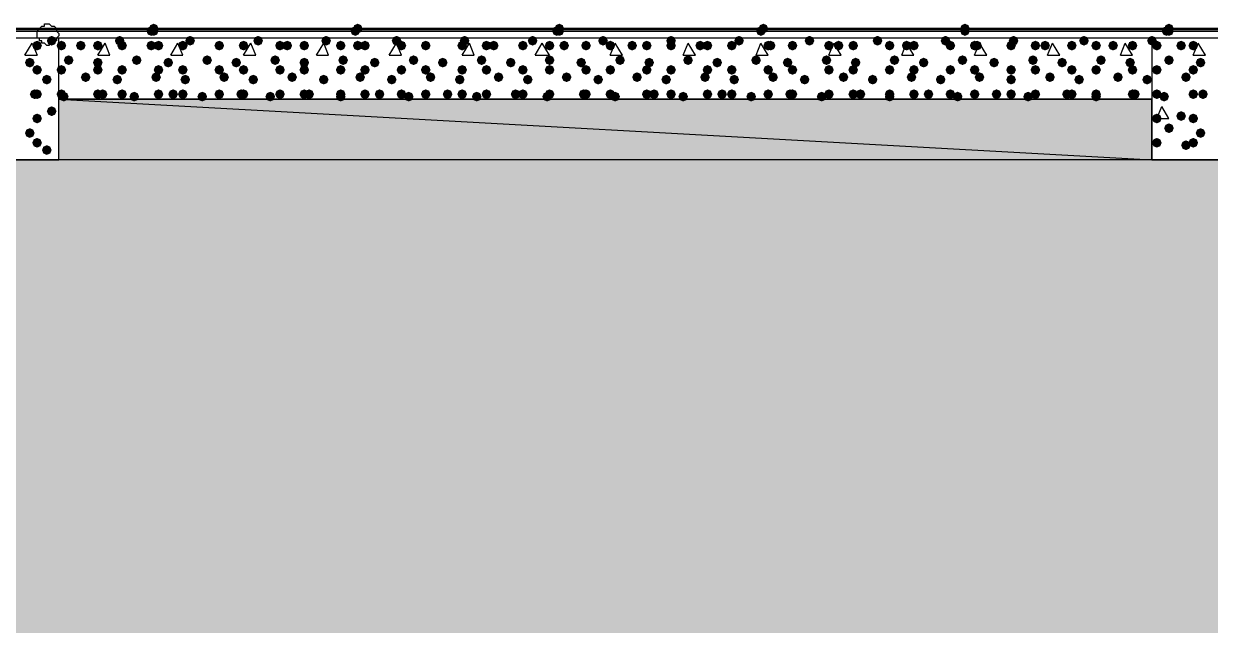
# Model space of a CAD drawing. Header units: millimetres. Extents: x 0 to 420, y 0 to 297.
# Drawn here: x 238.7 to 259.38, y 217.7 to 228.18 of the extents above; entities that cross this region are included whole.
import ezdxf

# ---------------------------------------------------------------- set-up
doc = ezdxf.new("R2010")
doc.units = ezdxf.units.MM
doc.layers.get('0').update_dxf_attribs({"linetype": 'CONTINUOUS'})

msp = doc.modelspace()

# ---------------------------------------------------------------- hatches: boundary and pattern name
at = {"true_color": 0x0000fe}
for points in [[(241.003667, 228.049667), (240.978796, 227.989871), (240.919, 227.965), (240.859204, 227.989871), (240.834333, 228.049667), (240.859204, 228.109462), (240.919, 228.134333), (240.978796, 228.109463)], [(241.003667, 228.049667), (240.978796, 227.989871), (240.919, 227.965), (240.859204, 227.989871), (240.834333, 228.049667), (240.859204, 228.109462), (240.919, 228.134333), (240.978796, 228.109463)], [(241.046, 228.092), (241.021129, 228.032204), (240.961333, 228.007333), (240.901538, 228.032204), (240.876667, 228.092), (240.901537, 228.151796), (240.961333, 228.176667), (241.021129, 228.151796)], [(241.046, 228.049667), (241.021129, 227.989871), (240.961333, 227.965), (240.901538, 227.989871), (240.876667, 228.049667), (240.901537, 228.109462), (240.961333, 228.134333), (241.021129, 228.109463)], [(244.559667, 228.049667), (244.534796, 227.989871), (244.475, 227.965), (244.415204, 227.989871), (244.390333, 228.049667), (244.415204, 228.109462), (244.475, 228.134333), (244.534796, 228.109463)], [(244.559667, 228.049667), (244.534796, 227.989871), (244.475, 227.965), (244.415204, 227.989871), (244.390333, 228.049667), (244.415204, 228.109462), (244.475, 228.134333), (244.534796, 228.109463)], [(244.559667, 228.049667), (244.534796, 227.989871), (244.475, 227.965), (244.415204, 227.989871), (244.390333, 228.049667), (244.415204, 228.109462), (244.475, 228.134333), (244.534796, 228.109463)], [(244.602, 228.092), (244.577129, 228.032204), (244.517333, 228.007333), (244.457538, 228.032204), (244.432667, 228.092), (244.457537, 228.151796), (244.517333, 228.176667), (244.577129, 228.151796)], [(248.073333, 228.049667), (248.048462, 227.989871), (247.988667, 227.965), (247.928871, 227.989871), (247.904, 228.049667), (247.928871, 228.109462), (247.988667, 228.134333), (248.048462, 228.109463)], [(248.115667, 228.092), (248.090796, 228.032204), (248.031, 228.007333), (247.971204, 228.032204), (247.946333, 228.092), (247.971204, 228.151796), (248.031, 228.176667), (248.090796, 228.151796)], [(248.115667, 228.049667), (248.090796, 227.989871), (248.031, 227.965), (247.971204, 227.989871), (247.946333, 228.049667), (247.971204, 228.109462), (248.031, 228.134333), (248.090796, 228.109463)], [(248.115667, 228.049667), (248.090796, 227.989871), (248.031, 227.965), (247.971204, 227.989871), (247.946333, 228.049667), (247.971204, 228.109462), (248.031, 228.134333), (248.090796, 228.109463)], [(251.629333, 228.049667), (251.604463, 227.989871), (251.544667, 227.965), (251.484871, 227.989871), (251.46, 228.049667), (251.484871, 228.109462), (251.544667, 228.134333), (251.604462, 228.109463)], [(251.629333, 228.049667), (251.604463, 227.989871), (251.544667, 227.965), (251.484871, 227.989871), (251.46, 228.049667), (251.484871, 228.109462), (251.544667, 228.134333), (251.604462, 228.109463)], [(251.629333, 228.049667), (251.604463, 227.989871), (251.544667, 227.965), (251.484871, 227.989871), (251.46, 228.049667), (251.484871, 228.109462), (251.544667, 228.134333), (251.604462, 228.109463)], [(251.671667, 228.092), (251.646796, 228.032204), (251.587, 228.007333), (251.527204, 228.032204), (251.502333, 228.092), (251.527204, 228.151796), (251.587, 228.176667), (251.646796, 228.151796)], [(255.185333, 228.092), (255.160462, 228.032204), (255.100667, 228.007333), (255.040871, 228.032204), (255.016, 228.092), (255.040871, 228.151796), (255.100667, 228.176667), (255.160462, 228.151796)], [(255.185333, 228.049667), (255.160462, 227.989871), (255.100667, 227.965), (255.040871, 227.989871), (255.016, 228.049667), (255.040871, 228.109462), (255.100667, 228.134333), (255.160462, 228.109463)], [(255.185333, 228.049667), (255.160462, 227.989871), (255.100667, 227.965), (255.040871, 227.989871), (255.016, 228.049667), (255.040871, 228.109462), (255.100667, 228.134333), (255.160462, 228.109463)], [(255.185333, 228.049667), (255.160462, 227.989871), (255.100667, 227.965), (255.040871, 227.989871), (255.016, 228.049667), (255.040871, 228.109462), (255.100667, 228.134333), (255.160462, 228.109463)], [(258.699, 228.049667), (258.674129, 227.989871), (258.614333, 227.965), (258.554538, 227.989871), (258.529667, 228.049667), (258.554537, 228.109462), (258.614333, 228.134333), (258.674129, 228.109463)], [(258.699, 228.049667), (258.674129, 227.989871), (258.614333, 227.965), (258.554538, 227.989871), (258.529667, 228.049667), (258.554537, 228.109462), (258.614333, 228.134333), (258.674129, 228.109463)], [(258.741333, 228.092), (258.716462, 228.032204), (258.656667, 228.007333), (258.596871, 228.032204), (258.572, 228.092), (258.596871, 228.151796), (258.656667, 228.176667), (258.716462, 228.151796)], [(258.741333, 228.049667), (258.716462, 227.989871), (258.656667, 227.965), (258.596871, 227.989871), (258.572, 228.049667), (258.596871, 228.109462), (258.656667, 228.134333), (258.716462, 228.109463)]]:
    msp.add_hatch(color=0, dxfattribs=at).paths.add_polyline_path(points, flags=0)
at = {"true_color": 0x000007}
h = msp.add_hatch(color=0, dxfattribs=at)
h.paths.add_polyline_path([(32.215667, 228.049667), (380.661333, 228.049667)], flags=0)
h.paths.add_polyline_path([(380.661333, 228.049667), (32.215667, 228.049667)], flags=0)
for points in [[(239.268, 227.880333), (239.243129, 227.820537), (239.183333, 227.795667), (239.123538, 227.820537), (239.098667, 227.880333), (239.123537, 227.940129), (239.183333, 227.965), (239.243129, 227.940129)], [(239.014, 227.795667), (238.989129, 227.735871), (238.929333, 227.711), (238.869538, 227.735871), (238.844667, 227.795667), (238.869537, 227.855462), (238.929333, 227.880333), (238.989129, 227.855463)], [(258.529667, 227.795667), (258.504796, 227.735871), (258.445, 227.711), (258.385204, 227.735871), (258.360333, 227.795667), (258.385204, 227.855462), (258.445, 227.880333), (258.504796, 227.855463)], [(258.953, 227.795667), (258.928129, 227.735871), (258.868333, 227.711), (258.808538, 227.735871), (258.783667, 227.795667), (258.808537, 227.855462), (258.868333, 227.880333), (258.928129, 227.855463)], [(259.164667, 227.795667), (259.139796, 227.735871), (259.08, 227.711), (259.020204, 227.735871), (258.995333, 227.795667), (259.020204, 227.855462), (259.08, 227.880333), (259.139796, 227.855463)], [(238.887, 227.499333), (238.862129, 227.439537), (238.802333, 227.414667), (238.742538, 227.439537), (238.717667, 227.499333), (238.742537, 227.559129), (238.802333, 227.584), (238.862129, 227.559129)], [(258.741333, 227.541667), (258.716462, 227.481871), (258.656667, 227.457), (258.596871, 227.481871), (258.572, 227.541667), (258.596871, 227.601462), (258.656667, 227.626333), (258.716462, 227.601463)], [(259.291667, 227.499333), (259.266796, 227.439537), (259.207, 227.414667), (259.147204, 227.439537), (259.122333, 227.499333), (259.147204, 227.559129), (259.207, 227.584), (259.266796, 227.559129)], [(239.014, 227.372333), (238.989129, 227.312537), (238.929333, 227.287667), (238.869538, 227.312537), (238.844667, 227.372333), (238.869537, 227.432129), (238.929333, 227.457), (238.989129, 227.432129)], [(239.183333, 227.203), (239.158462, 227.143204), (239.098667, 227.118333), (239.038871, 227.143204), (239.014, 227.203), (239.038871, 227.262796), (239.098667, 227.287667), (239.158462, 227.262796)], [(258.529667, 227.372333), (258.504796, 227.312537), (258.445, 227.287667), (258.385204, 227.312537), (258.360333, 227.372333), (258.385204, 227.432129), (258.445, 227.457), (258.504796, 227.432129)], [(259.037667, 227.245333), (259.012796, 227.185537), (258.953, 227.160667), (258.893204, 227.185537), (258.868333, 227.245333), (258.893204, 227.305129), (258.953, 227.33), (259.012796, 227.305129)], [(259.164667, 227.372333), (259.139796, 227.312537), (259.08, 227.287667), (259.020204, 227.312537), (258.995333, 227.372333), (259.020204, 227.432129), (259.08, 227.457), (259.139796, 227.432129)], [(238.971667, 226.949), (238.946796, 226.889204), (238.887, 226.864333), (238.827204, 226.889204), (238.802333, 226.949), (238.827204, 227.008796), (238.887, 227.033667), (238.946796, 227.008796)], [(239.014, 226.949), (238.989129, 226.889204), (238.929333, 226.864333), (238.869538, 226.889204), (238.844667, 226.949), (238.869537, 227.008796), (238.929333, 227.033667), (238.989129, 227.008796)], [(258.529667, 226.949), (258.504796, 226.889204), (258.445, 226.864333), (258.385204, 226.889204), (258.360333, 226.949), (258.385204, 227.008796), (258.445, 227.033667), (258.504796, 227.008796)], [(258.656667, 226.906667), (258.631796, 226.846871), (258.572, 226.822), (258.512204, 226.846871), (258.487333, 226.906667), (258.512204, 226.966462), (258.572, 226.991333), (258.631796, 226.966463)], [(259.164667, 226.949), (259.139796, 226.889204), (259.08, 226.864333), (259.020204, 226.889204), (258.995333, 226.949), (259.020204, 227.008796), (259.08, 227.033667), (259.139796, 227.008796)], [(259.334, 226.949), (259.309129, 226.889204), (259.249333, 226.864333), (259.189538, 226.889204), (259.164667, 226.949), (259.189537, 227.008796), (259.249333, 227.033667), (259.309129, 227.008796)], [(239.268, 226.652667), (239.243129, 226.592871), (239.183333, 226.568), (239.123538, 226.592871), (239.098667, 226.652667), (239.123537, 226.712462), (239.183333, 226.737333), (239.243129, 226.712463)], [(258.953, 226.568), (258.928129, 226.508204), (258.868333, 226.483333), (258.808538, 226.508204), (258.783667, 226.568), (258.808537, 226.627796), (258.868333, 226.652667), (258.928129, 226.627796)], [(239.014, 226.525667), (238.989129, 226.465871), (238.929333, 226.441), (238.869538, 226.465871), (238.844667, 226.525667), (238.869537, 226.585462), (238.929333, 226.610333), (238.989129, 226.585463)], [(258.529667, 226.525667), (258.504796, 226.465871), (258.445, 226.441), (258.385204, 226.465871), (258.360333, 226.525667), (258.385204, 226.585462), (258.445, 226.610333), (258.504796, 226.585463)], [(259.164667, 226.525667), (259.139796, 226.465871), (259.08, 226.441), (259.020204, 226.465871), (258.995333, 226.525667), (259.020204, 226.585462), (259.08, 226.610333), (259.139796, 226.585463)], [(238.887, 226.271667), (238.862129, 226.211871), (238.802333, 226.187), (238.742538, 226.211871), (238.717667, 226.271667), (238.742537, 226.331462), (238.802333, 226.356333), (238.862129, 226.331463)], [(258.741333, 226.356333), (258.716462, 226.296537), (258.656667, 226.271667), (258.596871, 226.296537), (258.572, 226.356333), (258.596871, 226.416129), (258.656667, 226.441), (258.716462, 226.416129)], [(259.291667, 226.271667), (259.266796, 226.211871), (259.207, 226.187), (259.147204, 226.211871), (259.122333, 226.271667), (259.147204, 226.331462), (259.207, 226.356333), (259.266796, 226.331463)], [(239.014, 226.102333), (238.989129, 226.042537), (238.929333, 226.017667), (238.869538, 226.042537), (238.844667, 226.102333), (238.869537, 226.162129), (238.929333, 226.187), (238.989129, 226.162129)], [(239.183333, 225.975333), (239.158462, 225.915537), (239.098667, 225.890667), (239.038871, 225.915537), (239.014, 225.975333), (239.038871, 226.035129), (239.098667, 226.06), (239.158462, 226.035129)], [(258.529667, 226.102333), (258.504796, 226.042537), (258.445, 226.017667), (258.385204, 226.042537), (258.360333, 226.102333), (258.385204, 226.162129), (258.445, 226.187), (258.504796, 226.162129)], [(259.037667, 226.06), (259.012796, 226.000204), (258.953, 225.975333), (258.893204, 226.000204), (258.868333, 226.06), (258.893204, 226.119796), (258.953, 226.144667), (259.012796, 226.119796)], [(259.164667, 226.102333), (259.139796, 226.042537), (259.08, 226.017667), (259.020204, 226.042537), (258.995333, 226.102333), (259.020204, 226.162129), (259.08, 226.187), (259.139796, 226.162129)]]:
    msp.add_hatch(color=0, dxfattribs=at).paths.add_polyline_path(points, flags=0)
at = {"true_color": 0x000008}
for points in [[(240.453333, 227.880333), (240.428462, 227.820537), (240.368667, 227.795667), (240.308871, 227.820537), (240.284, 227.880333), (240.308871, 227.940129), (240.368667, 227.965), (240.428462, 227.940129)], [(241.681, 227.880333), (241.656129, 227.820537), (241.596333, 227.795667), (241.536538, 227.820537), (241.511667, 227.880333), (241.536537, 227.940129), (241.596333, 227.965), (241.656129, 227.940129)], [(242.866333, 227.880333), (242.841462, 227.820537), (242.781667, 227.795667), (242.721871, 227.820537), (242.697, 227.880333), (242.721871, 227.940129), (242.781667, 227.965), (242.841462, 227.940129)], [(244.051667, 227.880333), (244.026796, 227.820537), (243.967, 227.795667), (243.907204, 227.820537), (243.882333, 227.880333), (243.907204, 227.940129), (243.967, 227.965), (244.026796, 227.940129)], [(245.279333, 227.880333), (245.254462, 227.820537), (245.194667, 227.795667), (245.134871, 227.820537), (245.11, 227.880333), (245.134871, 227.940129), (245.194667, 227.965), (245.254462, 227.940129)], [(246.464667, 227.880333), (246.439796, 227.820537), (246.38, 227.795667), (246.320204, 227.820537), (246.295333, 227.880333), (246.320204, 227.940129), (246.38, 227.965), (246.439796, 227.940129)], [(247.65, 227.880333), (247.625129, 227.820537), (247.565333, 227.795667), (247.505538, 227.820537), (247.480667, 227.880333), (247.505537, 227.940129), (247.565333, 227.965), (247.625129, 227.940129)], [(248.877667, 227.880333), (248.852796, 227.820537), (248.793, 227.795667), (248.733204, 227.820537), (248.708333, 227.880333), (248.733204, 227.940129), (248.793, 227.965), (248.852796, 227.940129)], [(250.063, 227.880333), (250.038129, 227.820537), (249.978333, 227.795667), (249.918538, 227.820537), (249.893667, 227.880333), (249.918537, 227.940129), (249.978333, 227.965), (250.038129, 227.940129)], [(251.248333, 227.880333), (251.223462, 227.820537), (251.163667, 227.795667), (251.103871, 227.820537), (251.079, 227.880333), (251.103871, 227.940129), (251.163667, 227.965), (251.223462, 227.940129)], [(252.476, 227.880333), (252.451129, 227.820537), (252.391333, 227.795667), (252.331538, 227.820537), (252.306667, 227.880333), (252.331537, 227.940129), (252.391333, 227.965), (252.451129, 227.940129)], [(253.661333, 227.880333), (253.636462, 227.820537), (253.576667, 227.795667), (253.516871, 227.820537), (253.492, 227.880333), (253.516871, 227.940129), (253.576667, 227.965), (253.636462, 227.940129)], [(254.846667, 227.880333), (254.821796, 227.820537), (254.762, 227.795667), (254.702204, 227.820537), (254.677333, 227.880333), (254.702204, 227.940129), (254.762, 227.965), (254.821796, 227.940129)], [(256.032, 227.880333), (256.007129, 227.820537), (255.947333, 227.795667), (255.887538, 227.820537), (255.862667, 227.880333), (255.887537, 227.940129), (255.947333, 227.965), (256.007129, 227.940129)], [(257.259667, 227.880333), (257.234796, 227.820537), (257.175, 227.795667), (257.115204, 227.820537), (257.090333, 227.880333), (257.115204, 227.940129), (257.175, 227.965), (257.234796, 227.940129)], [(258.445, 227.880333), (258.420129, 227.820537), (258.360333, 227.795667), (258.300538, 227.820537), (258.275667, 227.880333), (258.300537, 227.940129), (258.360333, 227.965), (258.420129, 227.940129)], [(239.437333, 227.795667), (239.412463, 227.735871), (239.352667, 227.711), (239.292871, 227.735871), (239.268, 227.795667), (239.292871, 227.855462), (239.352667, 227.880333), (239.412462, 227.855463)], [(239.776, 227.795667), (239.751129, 227.735871), (239.691333, 227.711), (239.631538, 227.735871), (239.606667, 227.795667), (239.631537, 227.855462), (239.691333, 227.880333), (239.751129, 227.855463)], [(240.072333, 227.795667), (240.047462, 227.735871), (239.987667, 227.711), (239.927871, 227.735871), (239.903, 227.795667), (239.927871, 227.855462), (239.987667, 227.880333), (240.047462, 227.855463)], [(240.495667, 227.795667), (240.470796, 227.735871), (240.411, 227.711), (240.351204, 227.735871), (240.326333, 227.795667), (240.351204, 227.855462), (240.411, 227.880333), (240.470796, 227.855463)], [(241.003667, 227.795667), (240.978796, 227.735871), (240.919, 227.711), (240.859204, 227.735871), (240.834333, 227.795667), (240.859204, 227.855462), (240.919, 227.880333), (240.978796, 227.855463)], [(241.130667, 227.795667), (241.105796, 227.735871), (241.046, 227.711), (240.986204, 227.735871), (240.961333, 227.795667), (240.986204, 227.855462), (241.046, 227.880333), (241.105796, 227.855463)], [(241.554, 227.795667), (241.529129, 227.735871), (241.469333, 227.711), (241.409538, 227.735871), (241.384667, 227.795667), (241.409537, 227.855462), (241.469333, 227.880333), (241.529129, 227.855463)], [(242.189, 227.795667), (242.164129, 227.735871), (242.104333, 227.711), (242.044537, 227.735871), (242.019667, 227.795667), (242.044537, 227.855462), (242.104333, 227.880333), (242.164129, 227.855463)], [(242.189, 227.795667), (242.164129, 227.735871), (242.104333, 227.711), (242.044537, 227.735871), (242.019667, 227.795667), (242.044537, 227.855462), (242.104333, 227.880333), (242.164129, 227.855463)], [(242.612333, 227.795667), (242.587462, 227.735871), (242.527667, 227.711), (242.467871, 227.735871), (242.443, 227.795667), (242.467871, 227.855462), (242.527667, 227.880333), (242.587462, 227.855463)], [(243.247333, 227.795667), (243.222462, 227.735871), (243.162667, 227.711), (243.102871, 227.735871), (243.078, 227.795667), (243.102871, 227.855462), (243.162667, 227.880333), (243.222462, 227.855463)], [(243.374333, 227.795667), (243.349463, 227.735871), (243.289667, 227.711), (243.229871, 227.735871), (243.205, 227.795667), (243.229871, 227.855462), (243.289667, 227.880333), (243.349462, 227.855463)], [(243.670667, 227.795667), (243.645796, 227.735871), (243.586, 227.711), (243.526204, 227.735871), (243.501333, 227.795667), (243.526204, 227.855462), (243.586, 227.880333), (243.645796, 227.855463)], [(244.305667, 227.795667), (244.280796, 227.735871), (244.221, 227.711), (244.161204, 227.735871), (244.136333, 227.795667), (244.161204, 227.855462), (244.221, 227.880333), (244.280796, 227.855463)], [(244.602, 227.795667), (244.577129, 227.735871), (244.517333, 227.711), (244.457538, 227.735871), (244.432667, 227.795667), (244.457537, 227.855462), (244.517333, 227.880333), (244.577129, 227.855463)], [(244.729, 227.795667), (244.704129, 227.735871), (244.644333, 227.711), (244.584538, 227.735871), (244.559667, 227.795667), (244.584537, 227.855462), (244.644333, 227.880333), (244.704129, 227.855463)], [(245.364, 227.795667), (245.339129, 227.735871), (245.279333, 227.711), (245.219538, 227.735871), (245.194667, 227.795667), (245.219537, 227.855462), (245.279333, 227.880333), (245.339129, 227.855463)], [(245.787333, 227.795667), (245.762462, 227.735871), (245.702667, 227.711), (245.642871, 227.735871), (245.618, 227.795667), (245.642871, 227.855462), (245.702667, 227.880333), (245.762462, 227.855463)], [(245.787333, 227.795667), (245.762462, 227.735871), (245.702667, 227.711), (245.642871, 227.735871), (245.618, 227.795667), (245.642871, 227.855462), (245.702667, 227.880333), (245.762462, 227.855463)], [(246.422333, 227.795667), (246.397462, 227.735871), (246.337667, 227.711), (246.277871, 227.735871), (246.253, 227.795667), (246.277871, 227.855462), (246.337667, 227.880333), (246.397462, 227.855463)], [(246.845667, 227.795667), (246.820796, 227.735871), (246.761, 227.711), (246.701204, 227.735871), (246.676333, 227.795667), (246.701204, 227.855462), (246.761, 227.880333), (246.820796, 227.855463)], [(246.972667, 227.795667), (246.947796, 227.735871), (246.888, 227.711), (246.828204, 227.735871), (246.803333, 227.795667), (246.828204, 227.855462), (246.888, 227.880333), (246.947796, 227.855463)], [(247.480667, 227.795667), (247.455796, 227.735871), (247.396, 227.711), (247.336204, 227.735871), (247.311333, 227.795667), (247.336204, 227.855462), (247.396, 227.880333), (247.455796, 227.855463)], [(247.946333, 227.795667), (247.921462, 227.735871), (247.861667, 227.711), (247.801871, 227.735871), (247.777, 227.795667), (247.801871, 227.855462), (247.861667, 227.880333), (247.921462, 227.855463)], [(248.200333, 227.795667), (248.175462, 227.735871), (248.115667, 227.711), (248.055871, 227.735871), (248.031, 227.795667), (248.055871, 227.855462), (248.115667, 227.880333), (248.175462, 227.855463)], [(248.581333, 227.795667), (248.556462, 227.735871), (248.496667, 227.711), (248.436871, 227.735871), (248.412, 227.795667), (248.436871, 227.855462), (248.496667, 227.880333), (248.556462, 227.855463)], [(249.004667, 227.795667), (248.979796, 227.735871), (248.92, 227.711), (248.860204, 227.735871), (248.835333, 227.795667), (248.860204, 227.855462), (248.92, 227.880333), (248.979796, 227.855463)], [(249.385667, 227.795667), (249.360796, 227.735871), (249.301, 227.711), (249.241204, 227.735871), (249.216333, 227.795667), (249.241204, 227.855462), (249.301, 227.880333), (249.360796, 227.855463)], [(249.639667, 227.795667), (249.614796, 227.735871), (249.555, 227.711), (249.495204, 227.735871), (249.470333, 227.795667), (249.495204, 227.855462), (249.555, 227.880333), (249.614796, 227.855463)], [(250.063, 227.795667), (250.038129, 227.735871), (249.978333, 227.711), (249.918538, 227.735871), (249.893667, 227.795667), (249.918537, 227.855462), (249.978333, 227.880333), (250.038129, 227.855463)], [(250.571, 227.795667), (250.546129, 227.735871), (250.486333, 227.711), (250.426538, 227.735871), (250.401667, 227.795667), (250.426537, 227.855462), (250.486333, 227.880333), (250.546129, 227.855463)], [(250.698, 227.795667), (250.673129, 227.735871), (250.613333, 227.711), (250.553538, 227.735871), (250.528667, 227.795667), (250.553537, 227.855462), (250.613333, 227.880333), (250.673129, 227.855463)], [(251.121333, 227.795667), (251.096462, 227.735871), (251.036667, 227.711), (250.976871, 227.735871), (250.952, 227.795667), (250.976871, 227.855462), (251.036667, 227.880333), (251.096462, 227.855463)], [(251.756333, 227.795667), (251.731462, 227.735871), (251.671667, 227.711), (251.611871, 227.735871), (251.587, 227.795667), (251.611871, 227.855462), (251.671667, 227.880333), (251.731462, 227.855463)], [(251.798667, 227.795667), (251.773796, 227.735871), (251.714, 227.711), (251.654204, 227.735871), (251.629333, 227.795667), (251.654204, 227.855462), (251.714, 227.880333), (251.773796, 227.855463)], [(252.179667, 227.795667), (252.154796, 227.735871), (252.095, 227.711), (252.035204, 227.735871), (252.010333, 227.795667), (252.035204, 227.855462), (252.095, 227.880333), (252.154796, 227.855463)], [(252.814667, 227.795667), (252.789796, 227.735871), (252.73, 227.711), (252.670204, 227.735871), (252.645333, 227.795667), (252.670204, 227.855462), (252.73, 227.880333), (252.789796, 227.855463)], [(252.984, 227.795667), (252.959129, 227.735871), (252.899333, 227.711), (252.839538, 227.735871), (252.814667, 227.795667), (252.839537, 227.855462), (252.899333, 227.880333), (252.959129, 227.855463)], [(253.238, 227.795667), (253.213129, 227.735871), (253.153333, 227.711), (253.093538, 227.735871), (253.068667, 227.795667), (253.093537, 227.855462), (253.153333, 227.880333), (253.213129, 227.855463)], [(253.873, 227.795667), (253.848129, 227.735871), (253.788333, 227.711), (253.728538, 227.735871), (253.703667, 227.795667), (253.728537, 227.855462), (253.788333, 227.880333), (253.848129, 227.855463)], [(254.169333, 227.795667), (254.144463, 227.735871), (254.084667, 227.711), (254.024871, 227.735871), (254, 227.795667), (254.024871, 227.855462), (254.084667, 227.880333), (254.144462, 227.855463)], [(254.296333, 227.795667), (254.271462, 227.735871), (254.211667, 227.711), (254.151871, 227.735871), (254.127, 227.795667), (254.151871, 227.855462), (254.211667, 227.880333), (254.271462, 227.855463)], [(254.931333, 227.795667), (254.906462, 227.735871), (254.846667, 227.711), (254.786871, 227.735871), (254.762, 227.795667), (254.786871, 227.855462), (254.846667, 227.880333), (254.906462, 227.855463)], [(255.354667, 227.795667), (255.329796, 227.735871), (255.27, 227.711), (255.210204, 227.735871), (255.185333, 227.795667), (255.210204, 227.855462), (255.27, 227.880333), (255.329796, 227.855463)], [(255.397, 227.795667), (255.372129, 227.735871), (255.312333, 227.711), (255.252537, 227.735871), (255.227667, 227.795667), (255.252537, 227.855462), (255.312333, 227.880333), (255.372129, 227.855463)], [(255.989667, 227.795667), (255.964796, 227.735871), (255.905, 227.711), (255.845204, 227.735871), (255.820333, 227.795667), (255.845204, 227.855462), (255.905, 227.880333), (255.964796, 227.855463)], [(256.413, 227.795667), (256.388129, 227.735871), (256.328333, 227.711), (256.268537, 227.735871), (256.243667, 227.795667), (256.268537, 227.855462), (256.328333, 227.880333), (256.388129, 227.855463)], [(256.582333, 227.795667), (256.557462, 227.735871), (256.497667, 227.711), (256.437871, 227.735871), (256.413, 227.795667), (256.437871, 227.855462), (256.497667, 227.880333), (256.557462, 227.855463)], [(257.048, 227.795667), (257.023129, 227.735871), (256.963333, 227.711), (256.903537, 227.735871), (256.878667, 227.795667), (256.903537, 227.855462), (256.963333, 227.880333), (257.023129, 227.855463)], [(257.471333, 227.795667), (257.446462, 227.735871), (257.386667, 227.711), (257.326871, 227.735871), (257.302, 227.795667), (257.326871, 227.855462), (257.386667, 227.880333), (257.446462, 227.855463)], [(257.767667, 227.795667), (257.742796, 227.735871), (257.683, 227.711), (257.623204, 227.735871), (257.598333, 227.795667), (257.623204, 227.855462), (257.683, 227.880333), (257.742796, 227.855463)], [(258.106333, 227.795667), (258.081462, 227.735871), (258.021667, 227.711), (257.961871, 227.735871), (257.937, 227.795667), (257.961871, 227.855462), (258.021667, 227.880333), (258.081462, 227.855463)], [(239.564333, 227.541667), (239.539463, 227.481871), (239.479667, 227.457), (239.419871, 227.481871), (239.395, 227.541667), (239.419871, 227.601462), (239.479667, 227.626333), (239.539462, 227.601463)], [(240.072333, 227.499333), (240.047462, 227.439537), (239.987667, 227.414667), (239.927871, 227.439537), (239.903, 227.499333), (239.927871, 227.559129), (239.987667, 227.584), (240.047462, 227.559129)], [(240.749667, 227.541667), (240.724796, 227.481871), (240.665, 227.457), (240.605204, 227.481871), (240.580333, 227.541667), (240.605204, 227.601462), (240.665, 227.626333), (240.724796, 227.601463)], [(241.3, 227.499333), (241.275129, 227.439537), (241.215333, 227.414667), (241.155538, 227.439537), (241.130667, 227.499333), (241.155537, 227.559129), (241.215333, 227.584), (241.275129, 227.559129)], [(241.977333, 227.541667), (241.952462, 227.481871), (241.892667, 227.457), (241.832871, 227.481871), (241.808, 227.541667), (241.832871, 227.601462), (241.892667, 227.626333), (241.952462, 227.601463)], [(242.485333, 227.499333), (242.460462, 227.439537), (242.400667, 227.414667), (242.340871, 227.439537), (242.316, 227.499333), (242.340871, 227.559129), (242.400667, 227.584), (242.460462, 227.559129)], [(243.162667, 227.541667), (243.137796, 227.481871), (243.078, 227.457), (243.018204, 227.481871), (242.993333, 227.541667), (243.018204, 227.601462), (243.078, 227.626333), (243.137796, 227.601463)], [(243.670667, 227.499333), (243.645796, 227.439537), (243.586, 227.414667), (243.526204, 227.439537), (243.501333, 227.499333), (243.526204, 227.559129), (243.586, 227.584), (243.645796, 227.559129)], [(244.348, 227.541667), (244.323129, 227.481871), (244.263333, 227.457), (244.203537, 227.481871), (244.178667, 227.541667), (244.203537, 227.601462), (244.263333, 227.626333), (244.323129, 227.601463)], [(244.898333, 227.499333), (244.873462, 227.439537), (244.813667, 227.414667), (244.753871, 227.439537), (244.729, 227.499333), (244.753871, 227.559129), (244.813667, 227.584), (244.873462, 227.559129)], [(245.575667, 227.541667), (245.550796, 227.481871), (245.491, 227.457), (245.431204, 227.481871), (245.406333, 227.541667), (245.431204, 227.601462), (245.491, 227.626333), (245.550796, 227.601463)], [(246.083667, 227.499333), (246.058796, 227.439537), (245.999, 227.414667), (245.939204, 227.439537), (245.914333, 227.499333), (245.939204, 227.559129), (245.999, 227.584), (246.058796, 227.559129)], [(246.761, 227.541667), (246.736129, 227.481871), (246.676333, 227.457), (246.616538, 227.481871), (246.591667, 227.541667), (246.616537, 227.601462), (246.676333, 227.626333), (246.736129, 227.601463)], [(247.269, 227.499333), (247.244129, 227.439537), (247.184333, 227.414667), (247.124538, 227.439537), (247.099667, 227.499333), (247.124537, 227.559129), (247.184333, 227.584), (247.244129, 227.559129)], [(247.946333, 227.541667), (247.921462, 227.481871), (247.861667, 227.457), (247.801871, 227.481871), (247.777, 227.541667), (247.801871, 227.601462), (247.861667, 227.626333), (247.921462, 227.601463)], [(248.496667, 227.499333), (248.471796, 227.439537), (248.412, 227.414667), (248.352204, 227.439537), (248.327333, 227.499333), (248.352204, 227.559129), (248.412, 227.584), (248.471796, 227.559129)], [(249.174, 227.541667), (249.149129, 227.481871), (249.089333, 227.457), (249.029538, 227.481871), (249.004667, 227.541667), (249.029537, 227.601462), (249.089333, 227.626333), (249.149129, 227.601463)], [(249.682, 227.499333), (249.657129, 227.439537), (249.597333, 227.414667), (249.537537, 227.439537), (249.512667, 227.499333), (249.537537, 227.559129), (249.597333, 227.584), (249.657129, 227.559129)], [(250.359333, 227.541667), (250.334463, 227.481871), (250.274667, 227.457), (250.214871, 227.481871), (250.19, 227.541667), (250.214871, 227.601462), (250.274667, 227.626333), (250.334462, 227.601463)], [(250.867333, 227.499333), (250.842462, 227.439537), (250.782667, 227.414667), (250.722871, 227.439537), (250.698, 227.499333), (250.722871, 227.559129), (250.782667, 227.584), (250.842462, 227.559129)], [(251.544667, 227.541667), (251.519796, 227.481871), (251.46, 227.457), (251.400204, 227.481871), (251.375333, 227.541667), (251.400204, 227.601462), (251.46, 227.626333), (251.519796, 227.601463)], [(252.095, 227.499333), (252.070129, 227.439537), (252.010333, 227.414667), (251.950538, 227.439537), (251.925667, 227.499333), (251.950537, 227.559129), (252.010333, 227.584), (252.070129, 227.559129)], [(252.772333, 227.541667), (252.747462, 227.481871), (252.687667, 227.457), (252.627871, 227.481871), (252.603, 227.541667), (252.627871, 227.601462), (252.687667, 227.626333), (252.747462, 227.601463)], [(253.280333, 227.499333), (253.255462, 227.439537), (253.195667, 227.414667), (253.135871, 227.439537), (253.111, 227.499333), (253.135871, 227.559129), (253.195667, 227.584), (253.255462, 227.559129)], [(253.957667, 227.541667), (253.932796, 227.481871), (253.873, 227.457), (253.813204, 227.481871), (253.788333, 227.541667), (253.813204, 227.601462), (253.873, 227.626333), (253.932796, 227.601463)], [(254.465667, 227.499333), (254.440796, 227.439537), (254.381, 227.414667), (254.321204, 227.439537), (254.296333, 227.499333), (254.321204, 227.559129), (254.381, 227.584), (254.440796, 227.559129)], [(255.143, 227.541667), (255.118129, 227.481871), (255.058333, 227.457), (254.998538, 227.481871), (254.973667, 227.541667), (254.998537, 227.601462), (255.058333, 227.626333), (255.118129, 227.601463)], [(255.693333, 227.499333), (255.668462, 227.439537), (255.608667, 227.414667), (255.548871, 227.439537), (255.524, 227.499333), (255.548871, 227.559129), (255.608667, 227.584), (255.668462, 227.559129)], [(256.370667, 227.541667), (256.345796, 227.481871), (256.286, 227.457), (256.226204, 227.481871), (256.201333, 227.541667), (256.226204, 227.601462), (256.286, 227.626333), (256.345796, 227.601463)], [(256.878667, 227.499333), (256.853796, 227.439537), (256.794, 227.414667), (256.734204, 227.439537), (256.709333, 227.499333), (256.734204, 227.559129), (256.794, 227.584), (256.853796, 227.559129)], [(257.556, 227.541667), (257.531129, 227.481871), (257.471333, 227.457), (257.411538, 227.481871), (257.386667, 227.541667), (257.411537, 227.601462), (257.471333, 227.626333), (257.531129, 227.601463)], [(258.064, 227.499333), (258.039129, 227.439537), (257.979333, 227.414667), (257.919538, 227.439537), (257.894667, 227.499333), (257.919537, 227.559129), (257.979333, 227.584), (258.039129, 227.559129)], [(239.437333, 227.372333), (239.412463, 227.312537), (239.352667, 227.287667), (239.292871, 227.312537), (239.268, 227.372333), (239.292871, 227.432129), (239.352667, 227.457), (239.412462, 227.432129)], [(239.860667, 227.245333), (239.835796, 227.185537), (239.776, 227.160667), (239.716204, 227.185537), (239.691333, 227.245333), (239.716204, 227.305129), (239.776, 227.33), (239.835796, 227.305129)], [(240.072333, 227.372333), (240.047462, 227.312537), (239.987667, 227.287667), (239.927871, 227.312537), (239.903, 227.372333), (239.927871, 227.432129), (239.987667, 227.457), (240.047462, 227.432129)], [(240.411, 227.203), (240.386129, 227.143204), (240.326333, 227.118333), (240.266538, 227.143204), (240.241667, 227.203), (240.266537, 227.262796), (240.326333, 227.287667), (240.386129, 227.262796)], [(240.495667, 227.372333), (240.470796, 227.312537), (240.411, 227.287667), (240.351204, 227.312537), (240.326333, 227.372333), (240.351204, 227.432129), (240.411, 227.457), (240.470796, 227.432129)], [(241.088333, 227.245333), (241.063462, 227.185537), (241.003667, 227.160667), (240.943871, 227.185537), (240.919, 227.245333), (240.943871, 227.305129), (241.003667, 227.33), (241.063462, 227.305129)], [(241.130667, 227.372333), (241.105796, 227.312537), (241.046, 227.287667), (240.986204, 227.312537), (240.961333, 227.372333), (240.986204, 227.432129), (241.046, 227.457), (241.105796, 227.432129)], [(241.554, 227.372333), (241.529129, 227.312537), (241.469333, 227.287667), (241.409538, 227.312537), (241.384667, 227.372333), (241.409537, 227.432129), (241.469333, 227.457), (241.529129, 227.432129)], [(241.596333, 227.203), (241.571463, 227.143204), (241.511667, 227.118333), (241.451871, 227.143204), (241.427, 227.203), (241.451871, 227.262796), (241.511667, 227.287667), (241.571462, 227.262796)], [(242.189, 227.372333), (242.164129, 227.312537), (242.104333, 227.287667), (242.044537, 227.312537), (242.019667, 227.372333), (242.044537, 227.432129), (242.104333, 227.457), (242.164129, 227.432129)], [(242.273667, 227.245333), (242.248796, 227.185537), (242.189, 227.160667), (242.129204, 227.185537), (242.104333, 227.245333), (242.129204, 227.305129), (242.189, 227.33), (242.248796, 227.305129)], [(242.612333, 227.372333), (242.587462, 227.312537), (242.527667, 227.287667), (242.467871, 227.312537), (242.443, 227.372333), (242.467871, 227.432129), (242.527667, 227.457), (242.587462, 227.432129)], [(242.781667, 227.203), (242.756796, 227.143204), (242.697, 227.118333), (242.637204, 227.143204), (242.612333, 227.203), (242.637204, 227.262796), (242.697, 227.287667), (242.756796, 227.262796)], [(243.247333, 227.372333), (243.222462, 227.312537), (243.162667, 227.287667), (243.102871, 227.312537), (243.078, 227.372333), (243.102871, 227.432129), (243.162667, 227.457), (243.222462, 227.432129)], [(243.459, 227.245333), (243.434129, 227.185537), (243.374333, 227.160667), (243.314538, 227.185537), (243.289667, 227.245333), (243.314537, 227.305129), (243.374333, 227.33), (243.434129, 227.305129)], [(243.670667, 227.372333), (243.645796, 227.312537), (243.586, 227.287667), (243.526204, 227.312537), (243.501333, 227.372333), (243.526204, 227.432129), (243.586, 227.457), (243.645796, 227.432129)], [(244.009333, 227.203), (243.984463, 227.143204), (243.924667, 227.118333), (243.864871, 227.143204), (243.84, 227.203), (243.864871, 227.262796), (243.924667, 227.287667), (243.984462, 227.262796)], [(244.305667, 227.372333), (244.280796, 227.312537), (244.221, 227.287667), (244.161204, 227.312537), (244.136333, 227.372333), (244.161204, 227.432129), (244.221, 227.457), (244.280796, 227.432129)], [(244.644333, 227.245333), (244.619463, 227.185537), (244.559667, 227.160667), (244.499871, 227.185537), (244.475, 227.245333), (244.499871, 227.305129), (244.559667, 227.33), (244.619462, 227.305129)], [(244.729, 227.372333), (244.704129, 227.312537), (244.644333, 227.287667), (244.584538, 227.312537), (244.559667, 227.372333), (244.584537, 227.432129), (244.644333, 227.457), (244.704129, 227.432129)], [(245.194667, 227.203), (245.169796, 227.143204), (245.11, 227.118333), (245.050204, 227.143204), (245.025333, 227.203), (245.050204, 227.262796), (245.11, 227.287667), (245.169796, 227.262796)], [(245.364, 227.372333), (245.339129, 227.312537), (245.279333, 227.287667), (245.219538, 227.312537), (245.194667, 227.372333), (245.219537, 227.432129), (245.279333, 227.457), (245.339129, 227.432129)], [(245.787333, 227.372333), (245.762462, 227.312537), (245.702667, 227.287667), (245.642871, 227.312537), (245.618, 227.372333), (245.642871, 227.432129), (245.702667, 227.457), (245.762462, 227.432129)], [(245.872, 227.245333), (245.847129, 227.185537), (245.787333, 227.160667), (245.727537, 227.185537), (245.702667, 227.245333), (245.727537, 227.305129), (245.787333, 227.33), (245.847129, 227.305129)], [(246.38, 227.203), (246.355129, 227.143204), (246.295333, 227.118333), (246.235538, 227.143204), (246.210667, 227.203), (246.235537, 227.262796), (246.295333, 227.287667), (246.355129, 227.262796)], [(246.422333, 227.372333), (246.397462, 227.312537), (246.337667, 227.287667), (246.277871, 227.312537), (246.253, 227.372333), (246.277871, 227.432129), (246.337667, 227.457), (246.397462, 227.432129)], [(246.845667, 227.372333), (246.820796, 227.312537), (246.761, 227.287667), (246.701204, 227.312537), (246.676333, 227.372333), (246.701204, 227.432129), (246.761, 227.457), (246.820796, 227.432129)], [(247.057333, 227.245333), (247.032462, 227.185537), (246.972667, 227.160667), (246.912871, 227.185537), (246.888, 227.245333), (246.912871, 227.305129), (246.972667, 227.33), (247.032462, 227.305129)], [(247.480667, 227.372333), (247.455796, 227.312537), (247.396, 227.287667), (247.336204, 227.312537), (247.311333, 227.372333), (247.336204, 227.432129), (247.396, 227.457), (247.455796, 227.432129)], [(247.565333, 227.203), (247.540462, 227.143204), (247.480667, 227.118333), (247.420871, 227.143204), (247.396, 227.203), (247.420871, 227.262796), (247.480667, 227.287667), (247.540462, 227.262796)], [(247.946333, 227.372333), (247.921462, 227.312537), (247.861667, 227.287667), (247.801871, 227.312537), (247.777, 227.372333), (247.801871, 227.432129), (247.861667, 227.457), (247.921462, 227.432129)], [(248.242667, 227.245333), (248.217796, 227.185537), (248.158, 227.160667), (248.098204, 227.185537), (248.073333, 227.245333), (248.098204, 227.305129), (248.158, 227.33), (248.217796, 227.305129)], [(248.581333, 227.372333), (248.556462, 227.312537), (248.496667, 227.287667), (248.436871, 227.312537), (248.412, 227.372333), (248.436871, 227.432129), (248.496667, 227.457), (248.556462, 227.432129)], [(248.793, 227.203), (248.768129, 227.143204), (248.708333, 227.118333), (248.648538, 227.143204), (248.623667, 227.203), (248.648537, 227.262796), (248.708333, 227.287667), (248.768129, 227.262796)], [(249.004667, 227.372333), (248.979796, 227.312537), (248.92, 227.287667), (248.860204, 227.312537), (248.835333, 227.372333), (248.860204, 227.432129), (248.92, 227.457), (248.979796, 227.432129)], [(249.470333, 227.245333), (249.445462, 227.185537), (249.385667, 227.160667), (249.325871, 227.185537), (249.301, 227.245333), (249.325871, 227.305129), (249.385667, 227.33), (249.445462, 227.305129)], [(249.639667, 227.372333), (249.614796, 227.312537), (249.555, 227.287667), (249.495204, 227.312537), (249.470333, 227.372333), (249.495204, 227.432129), (249.555, 227.457), (249.614796, 227.432129)], [(249.978333, 227.203), (249.953463, 227.143204), (249.893667, 227.118333), (249.833871, 227.143204), (249.809, 227.203), (249.833871, 227.262796), (249.893667, 227.287667), (249.953462, 227.262796)], [(250.063, 227.372333), (250.038129, 227.312537), (249.978333, 227.287667), (249.918538, 227.312537), (249.893667, 227.372333), (249.918537, 227.432129), (249.978333, 227.457), (250.038129, 227.432129)], [(250.655667, 227.245333), (250.630796, 227.185537), (250.571, 227.160667), (250.511204, 227.185537), (250.486333, 227.245333), (250.511204, 227.305129), (250.571, 227.33), (250.630796, 227.305129)], [(250.698, 227.372333), (250.673129, 227.312537), (250.613333, 227.287667), (250.553538, 227.312537), (250.528667, 227.372333), (250.553537, 227.432129), (250.613333, 227.457), (250.673129, 227.432129)], [(251.121333, 227.372333), (251.096462, 227.312537), (251.036667, 227.287667), (250.976871, 227.312537), (250.952, 227.372333), (250.976871, 227.432129), (251.036667, 227.457), (251.096462, 227.432129)], [(251.163667, 227.203), (251.138796, 227.143204), (251.079, 227.118333), (251.019204, 227.143204), (250.994333, 227.203), (251.019204, 227.262796), (251.079, 227.287667), (251.138796, 227.262796)], [(251.756333, 227.372333), (251.731462, 227.312537), (251.671667, 227.287667), (251.611871, 227.312537), (251.587, 227.372333), (251.611871, 227.432129), (251.671667, 227.457), (251.731462, 227.432129)], [(251.841, 227.245333), (251.816129, 227.185537), (251.756333, 227.160667), (251.696538, 227.185537), (251.671667, 227.245333), (251.696537, 227.305129), (251.756333, 227.33), (251.816129, 227.305129)], [(252.179667, 227.372333), (252.154796, 227.312537), (252.095, 227.287667), (252.035204, 227.312537), (252.010333, 227.372333), (252.035204, 227.432129), (252.095, 227.457), (252.154796, 227.432129)], [(252.391333, 227.203), (252.366462, 227.143204), (252.306667, 227.118333), (252.246871, 227.143204), (252.222, 227.203), (252.246871, 227.262796), (252.306667, 227.287667), (252.366462, 227.262796)], [(252.814667, 227.372333), (252.789796, 227.312537), (252.73, 227.287667), (252.670204, 227.312537), (252.645333, 227.372333), (252.670204, 227.432129), (252.73, 227.457), (252.789796, 227.432129)], [(253.068667, 227.245333), (253.043796, 227.185537), (252.984, 227.160667), (252.924204, 227.185537), (252.899333, 227.245333), (252.924204, 227.305129), (252.984, 227.33), (253.043796, 227.305129)], [(253.238, 227.372333), (253.213129, 227.312537), (253.153333, 227.287667), (253.093538, 227.312537), (253.068667, 227.372333), (253.093537, 227.432129), (253.153333, 227.457), (253.213129, 227.432129)], [(253.576667, 227.203), (253.551796, 227.143204), (253.492, 227.118333), (253.432204, 227.143204), (253.407333, 227.203), (253.432204, 227.262796), (253.492, 227.287667), (253.551796, 227.262796)], [(253.873, 227.372333), (253.848129, 227.312537), (253.788333, 227.287667), (253.728538, 227.312537), (253.703667, 227.372333), (253.728537, 227.432129), (253.788333, 227.457), (253.848129, 227.432129)], [(254.254, 227.245333), (254.229129, 227.185537), (254.169333, 227.160667), (254.109537, 227.185537), (254.084667, 227.245333), (254.109537, 227.305129), (254.169333, 227.33), (254.229129, 227.305129)], [(254.296333, 227.372333), (254.271462, 227.312537), (254.211667, 227.287667), (254.151871, 227.312537), (254.127, 227.372333), (254.151871, 227.432129), (254.211667, 227.457), (254.271462, 227.432129)], [(254.762, 227.203), (254.737129, 227.143204), (254.677333, 227.118333), (254.617538, 227.143204), (254.592667, 227.203), (254.617537, 227.262796), (254.677333, 227.287667), (254.737129, 227.262796)], [(254.931333, 227.372333), (254.906462, 227.312537), (254.846667, 227.287667), (254.786871, 227.312537), (254.762, 227.372333), (254.786871, 227.432129), (254.846667, 227.457), (254.906462, 227.432129)], [(255.354667, 227.372333), (255.329796, 227.312537), (255.27, 227.287667), (255.210204, 227.312537), (255.185333, 227.372333), (255.210204, 227.432129), (255.27, 227.457), (255.329796, 227.432129)], [(255.439333, 227.245333), (255.414463, 227.185537), (255.354667, 227.160667), (255.294871, 227.185537), (255.27, 227.245333), (255.294871, 227.305129), (255.354667, 227.33), (255.414462, 227.305129)], [(255.989667, 227.372333), (255.964796, 227.312537), (255.905, 227.287667), (255.845204, 227.312537), (255.820333, 227.372333), (255.845204, 227.432129), (255.905, 227.457), (255.964796, 227.432129)], [(255.989667, 227.203), (255.964796, 227.143204), (255.905, 227.118333), (255.845204, 227.143204), (255.820333, 227.203), (255.845204, 227.262796), (255.905, 227.287667), (255.964796, 227.262796)], [(256.413, 227.372333), (256.388129, 227.312537), (256.328333, 227.287667), (256.268537, 227.312537), (256.243667, 227.372333), (256.268537, 227.432129), (256.328333, 227.457), (256.388129, 227.432129)], [(256.667, 227.245333), (256.642129, 227.185537), (256.582333, 227.160667), (256.522538, 227.185537), (256.497667, 227.245333), (256.522537, 227.305129), (256.582333, 227.33), (256.642129, 227.305129)], [(257.048, 227.372333), (257.023129, 227.312537), (256.963333, 227.287667), (256.903537, 227.312537), (256.878667, 227.372333), (256.903537, 227.432129), (256.963333, 227.457), (257.023129, 227.432129)], [(257.175, 227.203), (257.150129, 227.143204), (257.090333, 227.118333), (257.030538, 227.143204), (257.005667, 227.203), (257.030537, 227.262796), (257.090333, 227.287667), (257.150129, 227.262796)], [(257.471333, 227.372333), (257.446462, 227.312537), (257.386667, 227.287667), (257.326871, 227.312537), (257.302, 227.372333), (257.326871, 227.432129), (257.386667, 227.457), (257.446462, 227.432129)], [(257.852333, 227.245333), (257.827463, 227.185537), (257.767667, 227.160667), (257.707871, 227.185537), (257.683, 227.245333), (257.707871, 227.305129), (257.767667, 227.33), (257.827462, 227.305129)], [(258.106333, 227.372333), (258.081462, 227.312537), (258.021667, 227.287667), (257.961871, 227.312537), (257.937, 227.372333), (257.961871, 227.432129), (258.021667, 227.457), (258.081462, 227.432129)], [(258.360333, 227.203), (258.335462, 227.143204), (258.275667, 227.118333), (258.215871, 227.143204), (258.191, 227.203), (258.215871, 227.262796), (258.275667, 227.287667), (258.335462, 227.262796)], [(239.437333, 226.949), (239.412463, 226.889204), (239.352667, 226.864333), (239.292871, 226.889204), (239.268, 226.949), (239.292871, 227.008796), (239.352667, 227.033667), (239.412462, 227.008796)], [(239.479667, 226.906667), (239.454796, 226.846871), (239.395, 226.822), (239.335204, 226.846871), (239.310333, 226.906667), (239.335204, 226.966462), (239.395, 226.991333), (239.454796, 226.966463)], [(240.072333, 226.949), (240.047462, 226.889204), (239.987667, 226.864333), (239.927871, 226.889204), (239.903, 226.949), (239.927871, 227.008796), (239.987667, 227.033667), (240.047462, 227.008796)], [(240.157, 226.949), (240.132129, 226.889204), (240.072333, 226.864333), (240.012538, 226.889204), (239.987667, 226.949), (240.012537, 227.008796), (240.072333, 227.033667), (240.132129, 227.008796)], [(240.495667, 226.949), (240.470796, 226.889204), (240.411, 226.864333), (240.351204, 226.889204), (240.326333, 226.949), (240.351204, 227.008796), (240.411, 227.033667), (240.470796, 227.008796)], [(240.707333, 226.906667), (240.682462, 226.846871), (240.622667, 226.822), (240.562871, 226.846871), (240.538, 226.906667), (240.562871, 226.966462), (240.622667, 226.991333), (240.682462, 226.966463)], [(241.130667, 226.949), (241.105796, 226.889204), (241.046, 226.864333), (240.986204, 226.889204), (240.961333, 226.949), (240.986204, 227.008796), (241.046, 227.033667), (241.105796, 227.008796)], [(241.384667, 226.949), (241.359796, 226.889204), (241.3, 226.864333), (241.240204, 226.889204), (241.215333, 226.949), (241.240204, 227.008796), (241.3, 227.033667), (241.359796, 227.008796)], [(241.554, 226.949), (241.529129, 226.889204), (241.469333, 226.864333), (241.409538, 226.889204), (241.384667, 226.949), (241.409537, 227.008796), (241.469333, 227.033667), (241.529129, 227.008796)], [(241.892667, 226.906667), (241.867796, 226.846871), (241.808, 226.822), (241.748204, 226.846871), (241.723333, 226.906667), (241.748204, 226.966462), (241.808, 226.991333), (241.867796, 226.966463)], [(242.189, 226.949), (242.164129, 226.889204), (242.104333, 226.864333), (242.044537, 226.889204), (242.019667, 226.949), (242.044537, 227.008796), (242.104333, 227.033667), (242.164129, 227.008796)], [(242.57, 226.949), (242.545129, 226.889204), (242.485333, 226.864333), (242.425538, 226.889204), (242.400667, 226.949), (242.425537, 227.008796), (242.485333, 227.033667), (242.545129, 227.008796)], [(242.612333, 226.949), (242.587462, 226.889204), (242.527667, 226.864333), (242.467871, 226.889204), (242.443, 226.949), (242.467871, 227.008796), (242.527667, 227.033667), (242.587462, 227.008796)], [(243.078, 226.906667), (243.053129, 226.846871), (242.993333, 226.822), (242.933538, 226.846871), (242.908667, 226.906667), (242.933537, 226.966462), (242.993333, 226.991333), (243.053129, 226.966463)], [(243.247333, 226.949), (243.222462, 226.889204), (243.162667, 226.864333), (243.102871, 226.889204), (243.078, 226.949), (243.102871, 227.008796), (243.162667, 227.033667), (243.222462, 227.008796)], [(243.670667, 226.949), (243.645796, 226.889204), (243.586, 226.864333), (243.526204, 226.889204), (243.501333, 226.949), (243.526204, 227.008796), (243.586, 227.033667), (243.645796, 227.008796)], [(243.755333, 226.949), (243.730462, 226.889204), (243.670667, 226.864333), (243.610871, 226.889204), (243.586, 226.949), (243.610871, 227.008796), (243.670667, 227.033667), (243.730462, 227.008796)], [(244.305667, 226.949), (244.280796, 226.889204), (244.221, 226.864333), (244.161204, 226.889204), (244.136333, 226.949), (244.161204, 227.008796), (244.221, 227.033667), (244.280796, 227.008796)], [(244.305667, 226.906667), (244.280796, 226.846871), (244.221, 226.822), (244.161204, 226.846871), (244.136333, 226.906667), (244.161204, 226.966462), (244.221, 226.991333), (244.280796, 226.966463)], [(244.729, 226.949), (244.704129, 226.889204), (244.644333, 226.864333), (244.584538, 226.889204), (244.559667, 226.949), (244.584537, 227.008796), (244.644333, 227.033667), (244.704129, 227.008796)], [(244.983, 226.949), (244.958129, 226.889204), (244.898333, 226.864333), (244.838538, 226.889204), (244.813667, 226.949), (244.838537, 227.008796), (244.898333, 227.033667), (244.958129, 227.008796)], [(245.364, 226.949), (245.339129, 226.889204), (245.279333, 226.864333), (245.219538, 226.889204), (245.194667, 226.949), (245.219537, 227.008796), (245.279333, 227.033667), (245.339129, 227.008796)], [(245.491, 226.906667), (245.466129, 226.846871), (245.406333, 226.822), (245.346538, 226.846871), (245.321667, 226.906667), (245.346537, 226.966462), (245.406333, 226.991333), (245.466129, 226.966463)], [(245.787333, 226.949), (245.762462, 226.889204), (245.702667, 226.864333), (245.642871, 226.889204), (245.618, 226.949), (245.642871, 227.008796), (245.702667, 227.033667), (245.762462, 227.008796)], [(246.168333, 226.949), (246.143463, 226.889204), (246.083667, 226.864333), (246.023871, 226.889204), (245.999, 226.949), (246.023871, 227.008796), (246.083667, 227.033667), (246.143462, 227.008796)], [(246.422333, 226.949), (246.397462, 226.889204), (246.337667, 226.864333), (246.277871, 226.889204), (246.253, 226.949), (246.277871, 227.008796), (246.337667, 227.033667), (246.397462, 227.008796)], [(246.676333, 226.906667), (246.651462, 226.846871), (246.591667, 226.822), (246.531871, 226.846871), (246.507, 226.906667), (246.531871, 226.966462), (246.591667, 226.991333), (246.651462, 226.966463)], [(246.845667, 226.949), (246.820796, 226.889204), (246.761, 226.864333), (246.701204, 226.889204), (246.676333, 226.949), (246.701204, 227.008796), (246.761, 227.033667), (246.820796, 227.008796)], [(247.353667, 226.949), (247.328796, 226.889204), (247.269, 226.864333), (247.209204, 226.889204), (247.184333, 226.949), (247.209204, 227.008796), (247.269, 227.033667), (247.328796, 227.008796)], [(247.480667, 226.949), (247.455796, 226.889204), (247.396, 226.864333), (247.336204, 226.889204), (247.311333, 226.949), (247.336204, 227.008796), (247.396, 227.033667), (247.455796, 227.008796)], [(247.904, 226.906667), (247.879129, 226.846871), (247.819333, 226.822), (247.759538, 226.846871), (247.734667, 226.906667), (247.759537, 226.966462), (247.819333, 226.991333), (247.879129, 226.966463)], [(247.946333, 226.949), (247.921462, 226.889204), (247.861667, 226.864333), (247.801871, 226.889204), (247.777, 226.949), (247.801871, 227.008796), (247.861667, 227.033667), (247.921462, 227.008796)], [(248.539, 226.949), (248.514129, 226.889204), (248.454333, 226.864333), (248.394538, 226.889204), (248.369667, 226.949), (248.394537, 227.008796), (248.454333, 227.033667), (248.514129, 227.008796)], [(248.581333, 226.949), (248.556462, 226.889204), (248.496667, 226.864333), (248.436871, 226.889204), (248.412, 226.949), (248.436871, 227.008796), (248.496667, 227.033667), (248.556462, 227.008796)], [(249.004667, 226.949), (248.979796, 226.889204), (248.92, 226.864333), (248.860204, 226.889204), (248.835333, 226.949), (248.860204, 227.008796), (248.92, 227.033667), (248.979796, 227.008796)], [(249.089333, 226.906667), (249.064462, 226.846871), (249.004667, 226.822), (248.944871, 226.846871), (248.92, 226.906667), (248.944871, 226.966462), (249.004667, 226.991333), (249.064462, 226.966463)], [(249.639667, 226.949), (249.614796, 226.889204), (249.555, 226.864333), (249.495204, 226.889204), (249.470333, 226.949), (249.495204, 227.008796), (249.555, 227.033667), (249.614796, 227.008796)], [(249.766667, 226.949), (249.741796, 226.889204), (249.682, 226.864333), (249.622204, 226.889204), (249.597333, 226.949), (249.622204, 227.008796), (249.682, 227.033667), (249.741796, 227.008796)], [(250.063, 226.949), (250.038129, 226.889204), (249.978333, 226.864333), (249.918538, 226.889204), (249.893667, 226.949), (249.918537, 227.008796), (249.978333, 227.033667), (250.038129, 227.008796)], [(250.274667, 226.906667), (250.249796, 226.846871), (250.19, 226.822), (250.130204, 226.846871), (250.105333, 226.906667), (250.130204, 226.966462), (250.19, 226.991333), (250.249796, 226.966463)], [(250.698, 226.949), (250.673129, 226.889204), (250.613333, 226.864333), (250.553538, 226.889204), (250.528667, 226.949), (250.553537, 227.008796), (250.613333, 227.033667), (250.673129, 227.008796)], [(250.952, 226.949), (250.927129, 226.889204), (250.867333, 226.864333), (250.807538, 226.889204), (250.782667, 226.949), (250.807537, 227.008796), (250.867333, 227.033667), (250.927129, 227.008796)], [(251.121333, 226.949), (251.096462, 226.889204), (251.036667, 226.864333), (250.976871, 226.889204), (250.952, 226.949), (250.976871, 227.008796), (251.036667, 227.033667), (251.096462, 227.008796)], [(251.46, 226.906667), (251.435129, 226.846871), (251.375333, 226.822), (251.315538, 226.846871), (251.290667, 226.906667), (251.315537, 226.966462), (251.375333, 226.991333), (251.435129, 226.966463)], [(251.756333, 226.949), (251.731462, 226.889204), (251.671667, 226.864333), (251.611871, 226.889204), (251.587, 226.949), (251.611871, 227.008796), (251.671667, 227.033667), (251.731462, 227.008796)], [(252.137333, 226.949), (252.112462, 226.889204), (252.052667, 226.864333), (251.992871, 226.889204), (251.968, 226.949), (251.992871, 227.008796), (252.052667, 227.033667), (252.112462, 227.008796)], [(252.179667, 226.949), (252.154796, 226.889204), (252.095, 226.864333), (252.035204, 226.889204), (252.010333, 226.949), (252.035204, 227.008796), (252.095, 227.033667), (252.154796, 227.008796)], [(252.687667, 226.906667), (252.662796, 226.846871), (252.603, 226.822), (252.543204, 226.846871), (252.518333, 226.906667), (252.543204, 226.966462), (252.603, 226.991333), (252.662796, 226.966463)], [(252.814667, 226.949), (252.789796, 226.889204), (252.73, 226.864333), (252.670204, 226.889204), (252.645333, 226.949), (252.670204, 227.008796), (252.73, 227.033667), (252.789796, 227.008796)], [(253.238, 226.949), (253.213129, 226.889204), (253.153333, 226.864333), (253.093538, 226.889204), (253.068667, 226.949), (253.093537, 227.008796), (253.153333, 227.033667), (253.213129, 227.008796)], [(253.365, 226.949), (253.340129, 226.889204), (253.280333, 226.864333), (253.220538, 226.889204), (253.195667, 226.949), (253.220537, 227.008796), (253.280333, 227.033667), (253.340129, 227.008796)], [(253.873, 226.949), (253.848129, 226.889204), (253.788333, 226.864333), (253.728538, 226.889204), (253.703667, 226.949), (253.728537, 227.008796), (253.788333, 227.033667), (253.848129, 227.008796)], [(253.873, 226.906667), (253.848129, 226.846871), (253.788333, 226.822), (253.728538, 226.846871), (253.703667, 226.906667), (253.728537, 226.966462), (253.788333, 226.991333), (253.848129, 226.966463)], [(254.296333, 226.949), (254.271462, 226.889204), (254.211667, 226.864333), (254.151871, 226.889204), (254.127, 226.949), (254.151871, 227.008796), (254.211667, 227.033667), (254.271462, 227.008796)], [(254.550333, 226.949), (254.525462, 226.889204), (254.465667, 226.864333), (254.405871, 226.889204), (254.381, 226.949), (254.405871, 227.008796), (254.465667, 227.033667), (254.525462, 227.008796)], [(254.931333, 226.949), (254.906462, 226.889204), (254.846667, 226.864333), (254.786871, 226.889204), (254.762, 226.949), (254.786871, 227.008796), (254.846667, 227.033667), (254.906462, 227.008796)], [(255.058333, 226.906667), (255.033462, 226.846871), (254.973667, 226.822), (254.913871, 226.846871), (254.889, 226.906667), (254.913871, 226.966462), (254.973667, 226.991333), (255.033462, 226.966463)], [(255.354667, 226.949), (255.329796, 226.889204), (255.27, 226.864333), (255.210204, 226.889204), (255.185333, 226.949), (255.210204, 227.008796), (255.27, 227.033667), (255.329796, 227.008796)], [(255.735667, 226.949), (255.710796, 226.889204), (255.651, 226.864333), (255.591204, 226.889204), (255.566333, 226.949), (255.591204, 227.008796), (255.651, 227.033667), (255.710796, 227.008796)], [(255.989667, 226.949), (255.964796, 226.889204), (255.905, 226.864333), (255.845204, 226.889204), (255.820333, 226.949), (255.845204, 227.008796), (255.905, 227.033667), (255.964796, 227.008796)], [(256.286, 226.906667), (256.261129, 226.846871), (256.201333, 226.822), (256.141538, 226.846871), (256.116667, 226.906667), (256.141537, 226.966462), (256.201333, 226.991333), (256.261129, 226.966463)], [(256.413, 226.949), (256.388129, 226.889204), (256.328333, 226.864333), (256.268537, 226.889204), (256.243667, 226.949), (256.268537, 227.008796), (256.328333, 227.033667), (256.388129, 227.008796)], [(256.963333, 226.949), (256.938463, 226.889204), (256.878667, 226.864333), (256.818871, 226.889204), (256.794, 226.949), (256.818871, 227.008796), (256.878667, 227.033667), (256.938462, 227.008796)], [(257.048, 226.949), (257.023129, 226.889204), (256.963333, 226.864333), (256.903537, 226.889204), (256.878667, 226.949), (256.903537, 227.008796), (256.963333, 227.033667), (257.023129, 227.008796)], [(257.471333, 226.949), (257.446462, 226.889204), (257.386667, 226.864333), (257.326871, 226.889204), (257.302, 226.949), (257.326871, 227.008796), (257.386667, 227.033667), (257.446462, 227.008796)], [(257.471333, 226.906667), (257.446462, 226.846871), (257.386667, 226.822), (257.326871, 226.846871), (257.302, 226.906667), (257.326871, 226.966462), (257.386667, 226.991333), (257.446462, 226.966463)], [(258.106333, 226.949), (258.081462, 226.889204), (258.021667, 226.864333), (257.961871, 226.889204), (257.937, 226.949), (257.961871, 227.008796), (258.021667, 227.033667), (258.081462, 227.008796)], [(258.148667, 226.949), (258.123796, 226.889204), (258.064, 226.864333), (258.004204, 226.889204), (257.979333, 226.949), (258.004204, 227.008796), (258.064, 227.033667), (258.123796, 227.008796)]]:
    msp.add_hatch(color=0, dxfattribs=at).paths.add_polyline_path(points, flags=0)
h = msp.add_hatch(color=0, dxfattribs=at)
h.paths.add_polyline_path([(258.360333, 226.864333), (239.310333, 226.864333), (258.360333, 225.806)], flags=0)
h.paths.add_polyline_path([(239.310333, 226.864333), (258.360333, 225.806), (239.310333, 225.806)], flags=0)
h = msp.add_hatch(color=0, dxfattribs=at)
h.paths.add_polyline_path([(379.518333, 225.806), (33.401, 225.806), (379.518333, 206.756)], flags=0)
h.paths.add_polyline_path([(33.401, 225.806), (379.518333, 206.756), (33.401, 206.756)], flags=0)

# ---------------------------------------------------------------- linework, layer by layer
at = {"color": 0, "true_color": 0x000007}
for points in [[(239.310333, 228.007333), (239.310333, 227.965), (239.268, 227.922667), (239.268, 227.880333), (239.225667, 227.880333), (239.225667, 227.838), (239.183333, 227.838), (239.141, 227.838), (239.141, 227.795667), (239.098667, 227.795667), (239.056333, 227.838), (239.014, 227.838), (239.014, 227.880333), (238.971667, 227.880333), (238.971667, 227.922667), (238.929333, 227.922667), (238.929333, 227.965), (238.929333, 228.007333), (238.929333, 228.049667), (238.971667, 228.092), (239.014, 228.134333), (239.056333, 228.134333), (239.056333, 228.176667), (239.098667, 228.176667), (239.141, 228.176667), (239.183333, 228.134333), (239.225667, 228.134333), (239.268, 228.092), (239.268, 228.049667)], [(32.215667, 228.049667), (380.703667, 228.049667)], [(32.215667, 228.049667), (380.661333, 228.049667)], [(380.661333, 228.049667), (32.215667, 228.049667)], [(237.193667, 227.922667), (237.193667, 225.806), (239.310333, 225.806), (239.310333, 227.922667)], [(258.360333, 227.922667), (258.360333, 225.806), (260.477, 225.806), (260.477, 227.922667)]]:
    msp.add_lwpolyline(points, close=True, dxfattribs=at)
for points in [[(380.703667, 228.092), (32.173333, 228.092), (32.173333, 228.049667)], [(380.703667, 228.092), (32.215667, 228.092), (380.703667, 228.092), (32.215667, 228.049667)], [(32.215667, 228.049667), (380.703667, 228.049667)], [(32.215667, 228.049667), (380.661333, 228.049667), (380.703667, 228.049667)], [(32.215667, 228.049667), (380.661333, 228.049667)], [(258.360333, 227.922667), (239.310333, 227.922667)], [(238.717667, 227.626333), (238.844667, 227.838), (238.929333, 227.626333)], [(259.08, 227.626333), (259.164667, 227.838)], [(259.291667, 227.626333), (259.164667, 227.838)], [(238.717667, 227.626333), (238.929333, 227.626333)], [(259.08, 227.626333), (259.291667, 227.626333)], [(239.310333, 226.864333), (258.360333, 226.864333)], [(258.445, 226.525667), (258.529667, 226.737333)], [(258.656667, 226.525667), (258.529667, 226.737333)], [(258.445, 226.525667), (258.656667, 226.525667)]]:
    msp.add_lwpolyline(points, dxfattribs=at)
at = {"color": 0, "true_color": 0x000008}
for points in [[(239.987667, 227.626333), (240.114667, 227.838)], [(240.199333, 227.626333), (240.114667, 227.838)], [(241.257667, 227.626333), (241.384667, 227.838)], [(241.469333, 227.626333), (241.384667, 227.838)], [(242.527667, 227.626333), (242.654667, 227.838)], [(242.739333, 227.626333), (242.654667, 227.838)], [(243.797667, 227.626333), (243.924667, 227.838)], [(244.009333, 227.626333), (243.924667, 227.838)], [(245.067667, 227.626333), (245.194667, 227.838)], [(245.279333, 227.626333), (245.194667, 227.838)], [(246.337667, 227.626333), (246.464667, 227.838)], [(246.549333, 227.626333), (246.464667, 227.838)], [(247.607667, 227.626333), (247.734667, 227.838)], [(247.861667, 227.626333), (247.734667, 227.838)], [(248.92, 227.626333), (249.004667, 227.838)], [(249.131667, 227.626333), (249.004667, 227.838)], [(250.19, 227.626333), (250.274667, 227.838)], [(250.401667, 227.626333), (250.274667, 227.838)], [(251.46, 227.626333), (251.544667, 227.838)], [(251.671667, 227.626333), (251.544667, 227.838)], [(252.73, 227.626333), (252.814667, 227.838)], [(252.941667, 227.626333), (252.814667, 227.838)], [(254, 227.626333), (254.084667, 227.838)], [(254.211667, 227.626333), (254.084667, 227.838)], [(255.27, 227.626333), (255.354667, 227.838)], [(255.481667, 227.626333), (255.354667, 227.838)], [(256.54, 227.626333), (256.624667, 227.838)], [(256.751667, 227.626333), (256.624667, 227.838)], [(257.81, 227.626333), (257.894667, 227.838)], [(258.021667, 227.626333), (257.894667, 227.838)], [(239.987667, 227.626333), (240.199333, 227.626333)], [(241.257667, 227.626333), (241.469333, 227.626333)], [(242.527667, 227.626333), (242.739333, 227.626333)], [(243.797667, 227.626333), (244.009333, 227.626333)], [(245.067667, 227.626333), (245.279333, 227.626333)], [(246.337667, 227.626333), (246.549333, 227.626333)], [(247.607667, 227.626333), (247.861667, 227.626333)], [(248.92, 227.626333), (249.131667, 227.626333)], [(250.19, 227.626333), (250.401667, 227.626333)], [(251.46, 227.626333), (251.671667, 227.626333)], [(252.73, 227.626333), (252.941667, 227.626333)], [(254, 227.626333), (254.211667, 227.626333)], [(255.27, 227.626333), (255.481667, 227.626333)], [(256.54, 227.626333), (256.751667, 227.626333)], [(257.81, 227.626333), (258.021667, 227.626333)]]:
    msp.add_lwpolyline(points, dxfattribs=at)
for points in [[(258.360333, 226.864333), (239.310333, 226.864333), (258.360333, 225.806)], [(239.310333, 226.864333), (258.360333, 225.806), (239.310333, 225.806)], [(379.518333, 225.806), (33.401, 225.806), (379.518333, 206.756)]]:
    msp.add_lwpolyline(points, close=True, dxfattribs=at)

doc.saveas('drawing.dxf')
